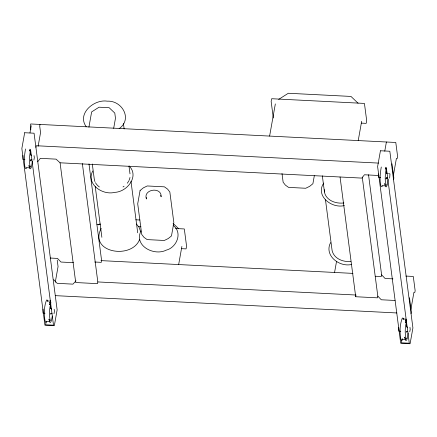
<?xml version="1.0" encoding="UTF-8"?>
<svg xmlns="http://www.w3.org/2000/svg" width="437" height="437" viewBox="0 0 437 437"><rect width="100%" height="100%" fill="white"/><g stroke="black" fill="none" stroke-linecap="round" stroke-linejoin="round"><path stroke-width="0.66" d="M146.422 197.524L146.411 199.01C142.828 189.117 161.695 186.342 161.144 196.787L160.652 195.377M32.393 161.335L31.502 166.841L30.579 168.797L29.716 168.638L28.968 165.47L29.044 166.186M388.165 179.372L387.275 184.878L386.352 186.834L385.489 186.675L384.828 183.982M408.174 332.994L407.284 338.506L406.361 340.456L405.498 340.297L404.744 337.129L404.826 337.845M30.35 161.018L30.486 159.937M386.122 179.055L386.259 177.974M52.293 316.066L51.511 320.468L50.588 322.424L49.725 322.266L48.977 319.092L49.589 321.342M378.639 173.899L378.661 177.526L380.671 177.651M398.762 327.531L398.779 331.159L400.795 331.284M29.967 132.897L31.246 125.714M35.916 147.438L36.222 145.734L378.513 163.088M40.013 124.441L39.712 126.14L40.554 132.597L38.112 146.313M46.196 321.545L45.623 324.778L53.505 325.177L30.552 149.481M55.27 282.242L58.061 266.57L57.214 260.113M88.919 127.167L91.633 111.91L99.057 107.196L109.168 107.71L114.794 113.079L115.472 118.263L113.68 128.314M82.353 163.558L97.822 281.941L97.522 283.646L75.721 282.537L60.077 162.804L56.073 159.144L40.335 158.347L37.779 161.674M178.667 264.5L181.89 246.419M269.613 136.082L275.337 103.93M314.318 175.75L312.897 183.72L309.68 186.331L305.742 188.26L288.562 187.391L285.377 185.102L283.138 182.213L282.007 173.555M334.556 272.519L336.55 261.326M358.203 140.692L361.661 121.267M362.251 177.078L377.808 296.139L377.508 297.837L355.707 296.734L355.909 295.598M384.757 151.197L386.395 141.998M393.278 176.002L396.419 158.363L397.342 158.412L397.643 156.708L395.785 142.478L30.628 123.966L30.322 125.665L30.83 129.549M393.546 179.705L393.852 178.006L391.989 163.771M368.522 174.724L381.605 274.84L381.299 276.545L375.372 276.244M401.969 339.582L401.395 342.81L409.278 343.214L386.319 167.518M410.9 309.32L413.926 292.337L414.85 292.386L415.15 290.681L413.287 276.446L405.913 276.075M411.053 313.679L411.359 311.98L409.496 297.744M29.618 150.497L29.492 151.087L29.902 149.192M49.627 304.125L49.501 304.709L50.512 300.836M385.39 168.535L385.265 169.119L385.674 167.229M405.399 322.162L405.274 322.746L406.131 319.316M50.053 302.169L49.889 302.917L50.31 301.694M405.662 320.955L405.826 320.201M22.953 155.474L22.888 159.494L24.904 159.614M25.493 148.968C24.467 155.321 23.522 162.149 25.308 168.414L26.176 168.573L26.635 167.955M30.557 150.082C29.579 155.539 28.776 161.433 30.284 166.836L30.65 166.95L29.989 166.918M31.224 159.5L30.885 160.477L30.311 160.286M43.077 309.106L43.012 313.121L45.022 313.247M51.233 313.127L50.894 314.105L50.315 313.913M381.266 167.005C380.234 173.352 379.294 180.186 381.08 186.452L381.943 186.61L382.408 185.987M386.33 168.119C385.352 173.576 384.544 179.465 386.057 184.873L386.417 184.988L385.762 184.955M386.991 177.537C387.34 178.449 385.565 178.995 386.193 177.99M50.949 302.601C49.436 308.325 48.813 314.695 50.293 320.463L50.654 320.578M406.721 320.632C405.208 326.363 404.586 332.726 406.066 338.5L406.426 338.609L405.771 338.577M406.896 331.65L406.667 332.142L406.088 331.951M92.753 170.987C85.772 184.245 102.662 195.558 114.767 192.356C127.041 191.919 139.507 176.395 129.215 166.044M140.922 231.118C133.727 245.791 154.086 256.29 166.158 250.172C176.767 247.604 182.928 232.506 173.134 225.377M139.611 239.481C131.766 259.753 88.553 252.794 101.182 228.354M330.601 242.59C323.812 255.394 339.281 267.307 351.463 264.5M323.757 183.065C314.984 195.814 331.912 208.891 344.372 205.543M33.889 160.073L34.315 157.67L34.053 155.638M46.644 321.577L46.18 322.2L45.317 322.042C43.705 314.957 43.913 306.763 46.568 299.99L47.431 300.148L47.808 301.033M54.008 313.706L54.439 311.297L54.172 309.27M389.662 178.11L389.984 173.877L388.537 173.609M402.614 338.751L402.193 339.32L405.165 339.473M402.417 339.615L401.953 340.232L401.09 340.073C399.478 332.994 399.68 324.8 402.34 318.027L403.204 318.185L403.58 319.07M409.78 331.738L410.206 329.334L409.944 327.302M76.022 280.838L72.93 284.137L57.192 283.34L53.724 279.707M119.143 128.642C132.853 119.05 122.016 100.313 107.262 101.165C94.004 99.041 76.715 113.724 86.231 126.735M278.669 99.39L288.327 93.261L350.971 96.435L358.078 103.225M98.325 224.902L100.029 223.82M350.851 261.381C343.225 262.353 333.841 258.655 332.093 250.467L325.478 199.835M361.454 123.119L366.195 123.36L366.681 120.623L364.436 103.422L271.639 98.718L271.153 101.455L273.311 117.995M378.846 175.505L364.42 174.773L361.863 178.099L60.077 162.804M30.677 159.909L31.961 159.975M386.45 177.946L387.734 178.012M26.411 167.661L29.388 167.813M382.184 185.698L385.155 185.845M135.792 219.789L139.873 219.997M96.943 224.525L100.33 224.7M138.256 226.623L140.965 226.759M175.51 228.513L184.316 228.955L186.566 246.157L186.075 248.893L181.333 248.653M50.146 258.038L57.52 258.414L60.989 262.047L73.443 262.675M100.936 260.616L352.992 273.393M94.725 262.014L101.313 262.347L101.619 260.649L88.979 163.913M392.939 278.872L385.073 278.473L381.605 274.84M97.822 281.941L356.013 295.03M395.048 300.465L381.277 299.771L377.808 296.139M55.281 295.641L396.894 312.963M50.736 301.126L47.169 300.946L47.567 301.071M405.913 319.13L402.936 318.983L403.335 319.108M50.801 313.542L52.085 313.608M406.568 331.574L407.852 331.639M46.42 321.288L49.397 321.435M30.508 154.927L31.196 154.96L31.366 155.577M406.284 326.592L406.978 326.625L407.191 327.777M173.09 223.394L178.777 228.824M136.47 223.99L139.179 227.491L140.567 231.473M386.374 173.183C385.805 172.588 387.482 172.91 387.138 173.615M405.017 338.566L405.361 339.38M29.235 166.907L29.579 167.715M50.61 308.773C50.042 308.178 51.719 308.5 51.375 309.205M340.062 176.996L355.707 296.734M322.337 175.816L324.451 192.018M123.431 123.518L124.135 128.92M128.986 166.044L130.007 173.866M130.98 181.289L137.71 232.79M92.3 164.006L94.239 178.859M95.261 186.675L101.876 237.307M384.735 183.502L384.817 184.223M406.476 326.581L406.421 324.729L406.47 326.537M386.466 172.954L386.417 171.107L386.477 173.511M50.708 308.544L50.654 306.698L50.697 308.5M30.699 154.922L30.645 153.07L30.688 154.873M343.892 202.959A18.064 13.727 -7.4 0 1 324.336 189.62M129.98 177.46A18.064 13.727 -7.4 0 1 129.024 180.426M128.74 181A18.064 13.727 -7.4 0 1 127.271 183.207M124.059 186.233A18.064 13.727 -7.4 0 1 123.021 186.943M99.346 186.943A18.064 13.727 -7.4 0 1 95.479 182.666M94.955 181.568A18.064 13.727 -7.4 0 1 94.294 179.252M24.669 132.728L21.85 148.553L44.935 325.226L54.325 325.707L57.143 309.877L34.059 133.203L24.669 132.728M140.08 190.505L137.715 203.784L141.714 234.418L143.959 237.307L147.138 239.596L164.323 240.47L168.256 238.542L171.479 235.925L173.844 222.646L169.84 192.012L167.6 189.123L164.416 186.834L147.231 185.96L143.298 187.888L140.08 190.505M380.441 150.765L377.623 166.59L400.707 343.264L410.092 343.739L412.916 327.914L389.826 151.24L380.441 150.765"/></g></svg>
